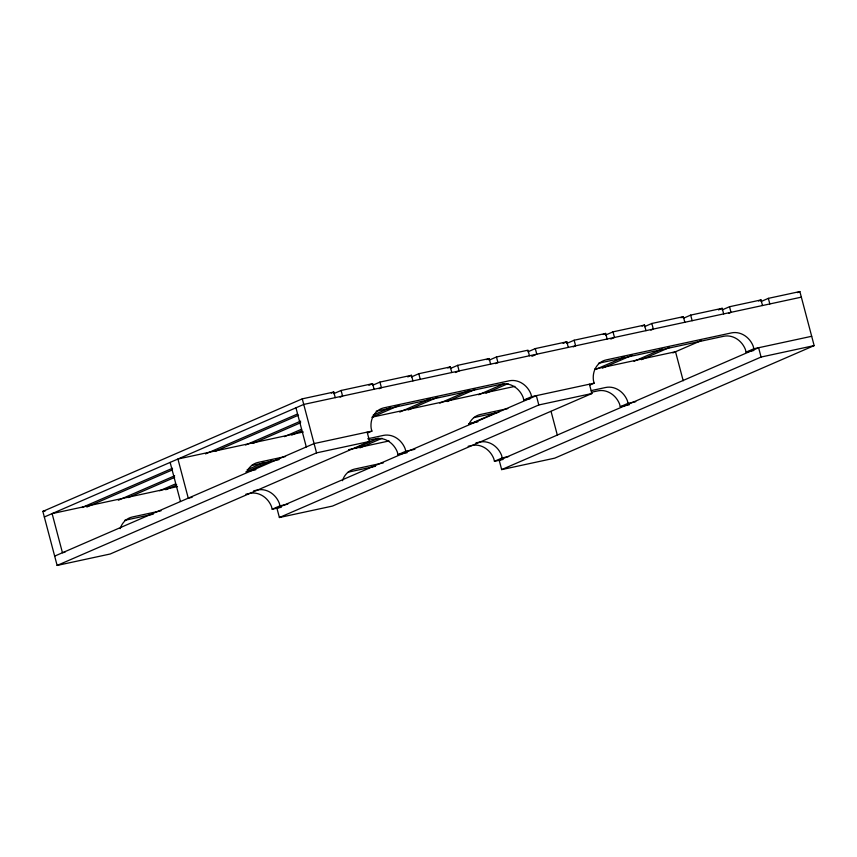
<?xml version="1.0" encoding="UTF-8"?>
<svg xmlns="http://www.w3.org/2000/svg" width="857" height="857" viewBox="0 0 857 857"><rect width="100%" height="100%" fill="white"/><g stroke="black" fill="none" stroke-linecap="round" stroke-linejoin="round"><path stroke-width="1.29" d="M367.16 432.121L369.613 441.441L110.21 553.997L57.13 565.438L42.85 511.393L302.264 398.848L333.78 392.045L335.248 397.637M44.328 516.985L303.742 404.429L801.349 297.154M331.327 393.106L333.78 392.045M333.759 393.652L341.097 390.471L372.613 383.679L374.091 389.271M81.961 507.537L172.514 468.254M205.551 453.91L297.315 414.102M86.836 507.023L172.493 469.85M215.321 451.275L298.525 415.174M340.133 397.123L342.575 396.063L341.097 390.471M368.949 385.264L372.613 383.679M372.602 385.286L379.94 382.093L411.456 375.302L412.935 380.894M118.352 500.22L174.646 475.806M245.616 445.008L300.678 421.119M128.132 497.585L174.624 477.403M252.944 443.433L300.657 422.726M378.976 388.746L381.419 387.685L379.94 382.093M407.782 376.898L411.456 375.302M411.446 376.909L418.784 373.727L450.3 366.925L451.778 372.516M159.648 490.782L175.546 483.884M284.449 436.642L301.589 429.207M165.744 489.743L176.756 484.966M291.776 435.056L301.568 430.814M447.847 367.985L450.3 366.925M450.279 368.531L457.627 365.35L489.143 358.558L490.622 364.139M455.431 372.527L459.106 370.942L457.627 365.35M486.69 359.619L489.143 358.558M489.122 360.165L496.471 356.973L527.987 350.181L529.455 355.773M247.116 469.797L264.245 462.362M373.149 415.109L390.278 407.675M245.873 471.928L271.573 460.777M371.906 417.252L398.826 405.565M495.496 363.625L497.938 362.565L496.471 356.973M54.666 556.118L314.08 443.572L371.895 431.103L371.156 428.318A20.311 17.74 66.5 0 1 383.968 407.825L509.197 380.819A20.311 17.74 66.5 0 1 530.869 393.888L531.608 396.673L523.82 400.048L523.091 397.262A20.311 17.74 66.5 0 0 501.409 384.193L376.18 411.199M527.966 351.788L535.304 348.595L566.82 341.804L568.298 347.396M399.758 412.046L430.343 398.773M408.307 409.935L437.67 397.198M531.886 356.319L535.561 354.723M563.156 343.4L566.82 341.804M566.809 343.411L574.147 340.229L605.663 333.437L607.142 339.018M57.13 565.438L316.544 452.882L369.613 441.441M367.449 433.031L371.895 431.103M439.823 403.144L469.186 390.396M447.14 401.558L475.292 389.346M573.183 346.881L575.625 345.821L574.147 340.229M603.221 334.498L605.663 333.437M605.653 335.033L612.991 331.852L644.507 325.06L645.985 330.652M355.077 448.393L378.323 438.302M478.656 394.766L504.355 383.615M359.951 447.868L381.976 438.313M485.983 393.192L508.008 383.636M610.795 339.04L614.469 337.444L612.991 331.852M642.054 326.121L644.507 325.06M644.485 326.667L651.834 323.475L683.35 316.683L684.829 322.275M650.859 330.127L653.313 329.067L651.834 323.475M680.897 317.743L683.35 316.683M683.329 318.29L690.678 315.108L722.194 308.316L723.662 313.898M718.52 309.902L722.194 308.316M722.172 309.913L729.511 306.731L761.027 299.939L762.505 305.531M245.873 494.21L249.783 493.375A20.311 17.74 66.5 0 1 271.455 506.433L272.194 509.219L279.982 505.844L287.791 504.162M369.078 440.187L375.602 438.784A20.311 17.74 66.5 0 1 397.273 451.853L398.012 454.638L405.79 451.253L414.917 449.293M470.375 423.797L496.074 412.646M596.408 369.11L624.549 356.908M602.514 368.071L631.877 355.323M728.546 313.383L730.989 312.323L729.511 306.731M758.584 301L761.027 299.939M761.016 301.546L768.354 298.354L799.87 291.562L814.15 345.607L554.736 458.152L501.666 469.604L499.203 460.284L758.606 347.728L761.07 357.048L501.666 469.604M634.03 361.268L662.172 349.067M641.347 359.694L669.499 347.481M797.428 292.623L799.87 291.562M538.807 404.965L536.343 395.655L276.929 508.201L279.393 517.521L538.807 404.965L591.887 393.524L589.423 384.204M589.712 385.114L594.158 383.186L593.43 380.401A20.311 17.74 66.5 0 1 606.231 359.897L731.46 332.902A20.311 17.74 66.5 0 1 753.132 345.971L753.871 348.756L746.093 352.131L745.354 349.345A20.311 17.74 66.5 0 0 723.683 336.276L598.443 363.282M672.863 352.902L701.015 340.69M591.887 393.524L332.473 506.08L279.393 517.521M468.136 446.293L472.057 445.458A20.311 17.74 66.5 0 1 493.728 458.516L494.457 461.302L502.245 457.927L508.672 456.545M591.341 392.27L597.865 390.867A20.311 17.74 66.5 0 1 619.536 403.936L620.275 406.721L628.052 403.336L635.765 401.676M303.303 431.992L177.924 459.02L188.261 498.153L192.118 497.328M372.527 417.07L514.886 386.378M594.554 369.196L675.53 351.745L683.211 380.776M531.608 396.673L594.158 383.186M753.871 348.756L811.686 336.287M523.82 400.048L530.333 398.644M746.093 352.131L753.796 350.47M285.542 456.502L258.15 462.405A20.311 17.74 66.5 0 0 246.773 471.993M367.728 438.784L383.379 435.41A20.311 17.74 66.5 0 1 405.05 448.479L405.79 451.253M507.815 408.585L480.413 414.488A20.311 17.74 66.5 0 0 469.036 424.076M591.298 390.588L605.653 387.493A20.311 17.74 66.5 0 1 627.324 400.551L628.052 403.336M251.669 465.501L279.071 459.598M473.942 417.584L498.72 412.238M42.85 511.393L45.367 510.847M761.07 357.048L814.15 345.607M177.495 486.572L52.106 513.611L62.454 552.744L65.014 552.187M246.709 471.65L255.857 469.679M348.585 449.689L389.078 440.959M468.747 423.787L477.885 421.815M398.012 454.638L407.129 452.667M620.275 406.721L629.274 404.783M161.03 510.804L132.332 516.996A20.311 17.74 66.5 0 0 120.216 528.608M253.651 490.836L257.571 489.99A20.311 17.74 66.5 0 1 279.243 503.059L279.982 505.844M383.304 462.887L354.605 469.079A20.311 17.74 66.5 0 0 342.479 480.691M475.924 442.919L479.834 442.073A20.311 17.74 66.5 0 1 501.506 455.142L502.245 457.927M124.554 520.37L153.253 514.179M348.124 472.175L375.516 466.262M272.194 509.219L281.321 507.258M494.457 461.302L503.08 459.448M768.354 298.354L769.832 303.946M690.678 315.108L692.145 320.7M535.304 348.595L536.782 354.187M551.051 411.381L557.393 435.367M418.784 373.727L420.262 379.308M302.264 398.848L316.544 452.882M295.954 407.814L306.292 446.947M170.136 462.394L180.484 501.527"/></g></svg>
